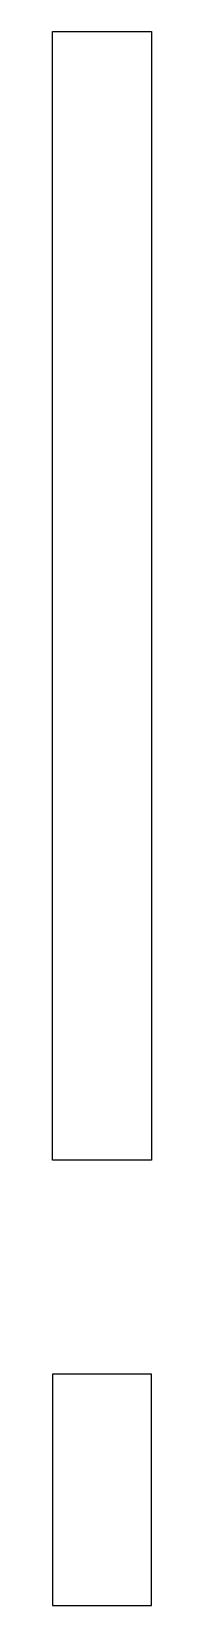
# Model space of a CAD drawing. Header units: metres. Extents: x -18.5 to -15.6, y -1.1 to 46.5.
import ezdxf

# ---------------------------------------------------------------- set-up
doc = ezdxf.new("R2010")
doc.units = ezdxf.units.M

msp = doc.modelspace()

# ---------------------------------------------------------------- linework, layer by layer
for p, q in [((-18.55, 45.043), (-18.55, 46.5)), ((-18.55, 46.5), (-17.568, 46.5)), ((-17.568, 46.5), (-15.55, 46.5)), ((-17.568, 46.5), (-17.568, 46.5)), ((-15.55, 46.5), (-15.55, 46.439)), ((-15.55, 46.439), (-15.55, 46.154)), ((-15.55, 46.154), (-15.55, 46.148)), ((-15.55, 46.148), (-15.55, 46.118)), ((-15.55, 46.118), (-15.55, 46.057)), ((-15.55, 46.057), (-15.55, 45.957)), ((-15.55, 45.957), (-15.55, 45.81)), ((-15.55, 45.81), (-15.55, 45.614)), ((-15.55, 45.614), (-15.55, 45.381)), ((-15.55, 45.381), (-15.55, 45.144)), ((-18.55, 44.967), (-18.55, 45.043)), ((-18.55, 44.808), (-18.55, 44.967)), ((-18.55, 44.572), (-18.55, 44.808)), ((-15.55, 45.144), (-15.55, 44.952)), ((-15.55, 44.952), (-15.55, 44.845)), ((-15.55, 44.845), (-15.55, 39.157)), ((-18.55, 44.267), (-18.55, 44.572)), ((-18.55, 43.679), (-18.55, 44.267)), ((-18.55, 43.419), (-18.55, 43.679)), ((-18.55, 43.098), (-18.55, 43.419)), ((-18.55, 42.854), (-18.55, 43.098)), ((-18.55, 42.511), (-18.55, 42.854)), ((-18.55, 42.145), (-18.55, 42.511)), ((-18.55, 41.788), (-18.55, 42.145)), ((-18.55, 41.468), (-18.55, 41.788)), ((-18.55, 40.412), (-18.55, 41.468)), ((-18.55, 31.414), (-18.55, 40.412)), ((-15.55, 39.157), (-15.55, 17.683)), ((-18.55, 29.482), (-18.55, 31.414)), ((-18.55, 23.99), (-18.55, 29.482)), ((-18.55, 18.638), (-18.55, 23.99)), ((-18.55, 15.164), (-18.55, 18.638)), ((-15.55, 17.683), (-15.55, 15.164)), ((-18.55, 14.044), (-18.55, 15.164)), ((-15.55, 15.164), (-15.55, 14.044)), ((-18.55, 13.88), (-18.55, 14.044)), ((-18.55, 13.649), (-18.55, 13.88)), ((-15.55, 14.044), (-15.55, 13.88)), ((-15.55, 13.88), (-15.55, 13.649)), ((-18.55, 13.397), (-18.55, 13.649)), ((-18.55, 13.16), (-18.55, 13.397)), ((-15.55, 13.649), (-15.55, 13.397)), ((-15.55, 13.397), (-15.55, 13.16)), ((-18.55, 12.961), (-18.55, 13.16)), ((-18.55, 12.807), (-18.55, 12.961)), ((-15.55, 13.16), (-15.55, 12.961)), ((-15.55, 12.961), (-15.55, 12.807)), ((-18.55, 12.697), (-18.55, 12.807)), ((-18.55, 12.364), (-18.55, 12.697)), ((-15.55, 12.807), (-15.55, 12.697)), ((-15.55, 12.697), (-15.55, 12.627)), ((-15.55, 12.627), (-15.55, 12.364)), ((-15.954, 12.364), (-18.55, 12.364)), ((-15.55, 12.364), (-15.954, 12.364)), ((-18.093, 5.9), (-18.55, 5.9)), ((-18.55, 5.9), (-18.55, 5.605)), ((-15.55, 5.9), (-18.093, 5.9)), ((-15.55, 5.649), (-15.55, 5.9)), ((-18.55, 5.605), (-18.55, 5.525)), ((-18.55, 5.525), (-18.55, 5.402)), ((-18.55, 5.402), (-18.55, 5.23)), ((-15.55, 5.605), (-15.55, 5.649)), ((-15.55, 5.525), (-15.55, 5.605)), ((-15.55, 5.402), (-15.55, 5.525)), ((-15.55, 5.23), (-15.55, 5.402)), ((-18.55, 5.23), (-18.55, 5.02)), ((-18.55, 5.02), (-18.55, 4.798)), ((-18.55, 4.798), (-18.55, 4.61)), ((-15.55, 5.02), (-15.55, 5.23)), ((-15.55, 4.798), (-15.55, 5.02)), ((-15.55, 4.61), (-15.55, 4.798)), ((-18.55, 4.61), (-18.55, 3.246)), ((-15.55, 0.619), (-15.55, 4.61)), ((-18.55, 3.246), (-18.55, 2.923)), ((-18.55, 2.923), (-18.55, 2.676)), ((-18.55, 2.676), (-18.55, 2.375)), ((-18.55, 2.375), (-18.55, 2.141)), ((-18.55, 2.141), (-18.55, 1.514)), ((-18.55, 1.514), (-18.55, 1.231)), ((-18.55, 1.231), (-18.55, 1.02)), ((-18.55, 1.02), (-18.55, 0.89)), ((-18.55, 0.89), (-18.55, -0.33)), ((-15.55, 0.388), (-15.55, 0.619)), ((-15.55, 0.129), (-15.55, 0.388)), ((-15.55, -0.113), (-15.55, 0.129)), ((-18.55, -0.33), (-18.55, -0.406)), ((-18.55, -0.406), (-18.55, -0.431)), ((-18.55, -0.431), (-18.55, -1.1)), ((-15.55, -0.31), (-15.55, -0.113)), ((-15.55, -0.455), (-15.55, -0.31)), ((-15.55, -0.553), (-15.55, -0.455)), ((-15.55, -0.612), (-15.55, -0.553)), ((-15.55, -0.966), (-15.55, -0.612)), ((-18.55, -1.1), (-15.605, -1.1)), ((-15.605, -1.1), (-15.55, -1.1)), ((-15.605, -1.1), (-15.605, -1.1)), ((-15.55, -0.994), (-15.55, -0.966)), ((-15.55, -1.014), (-15.55, -0.994)), ((-15.55, -1.025), (-15.55, -1.014)), ((-15.55, -1.1), (-15.55, -1.025))]:
    msp.add_line(p, q)

doc.saveas('drawing.dxf')
